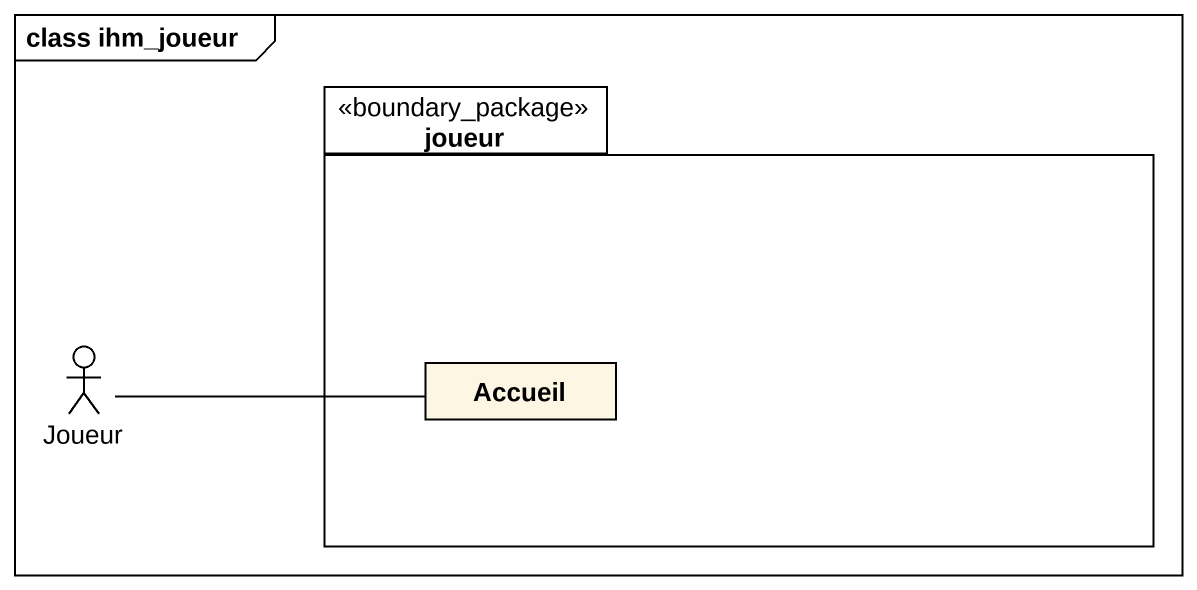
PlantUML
@startuml
mainframe class ihm_joueur
allowmixing
hide circle
hide empty members
package joueur <<boundary_package>> {
  class Accueil
}
actor Joueur
Joueur -right- Accueil
@enduml
